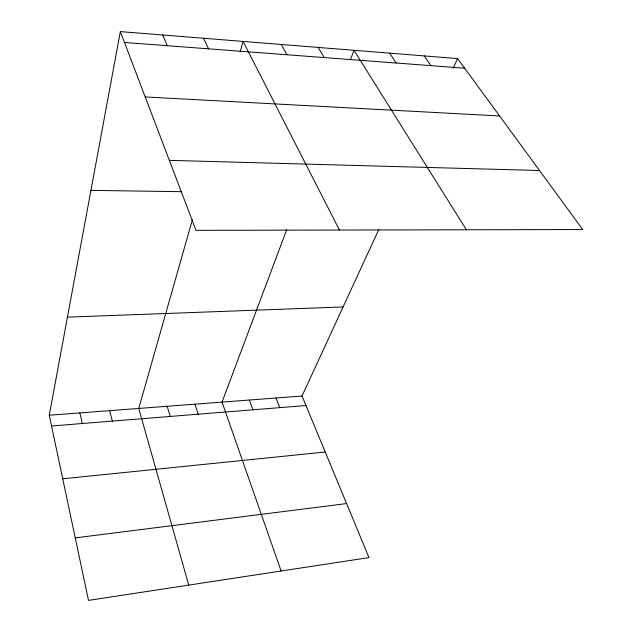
<?xml version="1.0" encoding="UTF-8"?>
<svg xmlns="http://www.w3.org/2000/svg" width="632" height="632" viewBox="0 0 632 632"><rect width="100%" height="100%" fill="white"/><g stroke="black" fill="none" stroke-linecap="round" stroke-linejoin="round"><path stroke-width="0.95" d="M378.813 229.463L302.025 396.027L368.993 557.59L88.504 600.4L49.264 415.24L120.349 31.6L457.592 58.586L582.736 229.558L195.991 230.34L120.349 31.6M192.491 219.391L138.748 408.438L188.739 585.098M240.144 51.753L243.083 41.42L339.447 230.048M286.731 229.621L222.037 402.102L281.106 571.004M350.57 59.4L353.983 50.299L466.384 229.795M453.112 68.303L457.592 58.586M75.255 537.887L346.597 503.562M62.734 478.795L325.227 452.006M51.54 425.992L305.967 405.531M49.264 415.24L302.025 396.027M67.434 317.146L343.089 306.947M90.929 190.382L181.629 191.686M169.344 160.346L539.523 170.514M145.226 96.957L499.588 115.956M124.48 42.462L464.631 68.201M424.167 55.908L430.961 65.649M389.644 53.151L396.185 63.018M318.22 47.432L324.192 57.575M281.272 44.477L286.936 54.755M203.575 38.26L208.528 48.822M162.685 34.989L167.251 45.694M275.987 398.002L279.771 407.64M249.324 400.032L252.958 409.797M194.925 404.164L198.211 414.197M167.164 406.273L170.277 416.441M109.644 410.65L112.354 421.102M79.822 412.917L82.326 423.519"/></g></svg>
